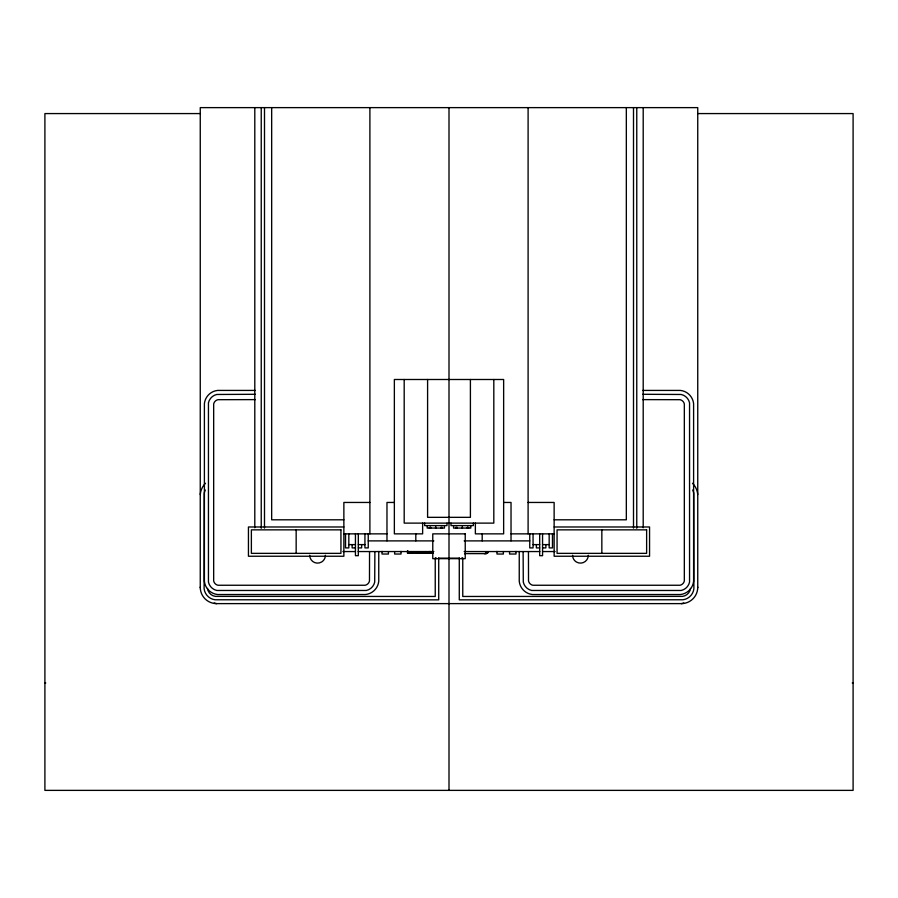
<?xml version="1.0" encoding="UTF-8"?>
<svg xmlns="http://www.w3.org/2000/svg" width="898" height="898" viewBox="0 0 898 898"><rect width="100%" height="100%" fill="white"/><g stroke="black" fill="none" stroke-linecap="round" stroke-linejoin="round"><path stroke-width="1.35" d="M413.417 553.213L407.546 553.202L407.546 550.721M407.546 553.202L407.703 550.721M429.401 551.574L430.389 551.574M413.518 552.135L431.085 552.158M486.48 553.628L464.547 553.606M200.254 113.575L44.9 113.575L44.9 790.375L853.1 790.375L853.1 113.575L697.746 113.575M255.313 390.417L217.619 390.417A14.873 14.873 0 0 0 204.396 403.629L204.396 581.309A14.873 14.873 0 0 0 217.619 594.532L365.531 594.532A14.873 14.873 0 0 0 378.754 581.309L378.754 551.484M642.687 390.417L680.381 390.417A14.873 14.873 0 0 1 693.604 403.629L693.604 581.309A14.873 14.873 0 0 1 680.381 594.532L532.469 594.532A14.873 14.873 0 0 1 519.246 581.309L519.246 551.484M255.335 394.289L216.8 394.469A10.989 10.989 0 0 0 208.448 402.82L208.448 582.129A10.989 10.989 0 0 0 216.8 590.469L366.35 590.469A10.989 10.989 0 0 0 374.702 582.129L374.881 551.619M642.665 394.289L681.2 394.469A10.989 10.989 0 0 1 689.552 402.82L689.552 582.129A10.989 10.989 0 0 1 681.2 590.469L531.65 590.469A10.989 10.989 0 0 1 523.298 582.129L523.119 551.619M255.369 399.621L217.956 399.689A5.646 5.646 0 0 0 213.668 403.977L213.668 580.961A5.646 5.646 0 0 0 217.956 585.249L365.194 585.249A5.646 5.646 0 0 0 369.482 580.961L369.549 551.563M642.631 399.621L680.044 399.689A5.646 5.646 0 0 1 684.332 403.977L684.332 580.961A5.646 5.646 0 0 1 680.044 585.249L532.806 585.249A5.646 5.646 0 0 1 528.518 580.961L528.451 551.563M369.897 502.453L343.867 502.453L343.867 556.244L248.443 556.244L248.443 526.98L343.867 526.98M394.357 502.453L386.971 502.453L386.971 540.888M503.643 502.453L511.029 502.453L511.029 540.888M528.103 502.453L554.133 502.453L554.133 556.244L649.557 556.244L649.557 526.98L554.133 526.98M343.867 519.807L271.667 519.807L271.667 107.625M554.133 519.807L626.333 519.807L626.333 107.625M343.867 533.861L386.971 533.861M511.029 533.861L554.133 533.861M368.247 540.888L433.835 540.888M464.165 540.888L529.753 540.888M348.828 544.603L355.44 544.603M358.324 544.603L364.936 544.603M533.064 544.603L539.676 544.603M542.56 544.603L549.172 544.603M355.44 547.903L352.139 547.903L352.139 544.603M358.324 547.903L361.636 547.903L361.636 544.603M539.676 547.903L536.364 547.903L536.364 544.603M542.56 547.903L545.861 547.903L545.861 544.603M342.924 551.552L355.44 551.552M358.167 551.552L433.813 551.552M464.187 551.552L539.833 551.552M542.56 551.552L555.076 551.552M411.295 552.382L409.903 552.382L429.491 552.393M486.11 552.708L487.513 552.708M487.187 552.708L487.872 552.708L485.852 552.708M416.346 553.202L420.399 553.202M420.803 553.202L433.263 553.235M464.648 553.606L465.512 553.606M484.235 553.628L486.222 553.628M438.718 558.163L459.282 558.163M44.9 682.951L45.731 682.951M852.269 682.951L853.1 682.951M407.703 553.202L433.453 553.224M697.746 587.797L697.746 107.625L200.254 107.625L200.254 587.797M643.204 107.625L643.204 527.743M636.761 107.625L636.761 528.249M633.505 107.625L633.505 528.08M601.84 529.854L601.84 553.359M552.472 533.861L552.472 547.903L549.172 547.903L549.172 533.861M542.56 533.861L542.56 555.682L539.676 555.682L539.676 533.861M533.064 533.861L533.064 547.903L529.753 547.903L529.753 533.861M528.103 107.625L528.103 533.861M515.98 551.394L515.98 554.032L509.57 554.032L509.57 551.552M503.374 551.552L503.374 554.032L496.976 554.032L496.976 551.394M493.81 379.495L493.81 523.119L404.19 523.119L404.19 379.495M482.192 533.861L482.192 540.888M475.368 523.119L475.368 533.861L503.643 533.861L503.643 379.495L394.357 379.495L394.357 533.861L422.632 533.861L422.632 523.119M473.369 523.119L473.369 525.599L450.998 525.599L450.998 523.119M470.81 525.599L470.81 528.08L453.557 528.08L453.557 525.599M470.406 379.495L470.406 517.338L427.594 517.338L427.594 379.495M468.644 527.249L468.644 528.08M467.476 527.249L467.476 528.08M467.342 527.249L467.342 528.08M462.762 557.927L462.762 596.463L682.514 596.384A9.171 9.171 0 0 0 690.506 588.392M462.459 527.249L462.459 528.08M462.313 527.249L462.313 528.08M462.178 527.249L462.178 528.08M461.909 527.249L461.909 528.08M461.931 557.815L461.931 558.657M459.282 557.95L459.282 599.853L682.918 599.763A12.572 12.572 0 0 0 693.885 588.796L693.75 493.204A14.379 14.379 0 0 0 692.695 490.016M456.959 527.249L456.959 528.08M456.79 527.249L456.79 528.08M455.724 527.249L455.724 528.08M449 107.625L449 790.375M447.002 523.119L447.002 525.599L424.631 525.599L424.631 523.119M444.443 525.599L444.443 528.08L427.19 528.08L427.19 525.599M442.276 527.249L442.276 528.08M441.21 527.249L441.21 528.08M441.041 527.249L441.041 528.08M438.718 557.95L438.718 599.853L215.082 599.763A12.572 12.572 0 0 1 204.115 588.796L204.25 493.204A14.379 14.379 0 0 1 205.305 490.016M436.091 527.249L436.091 528.08M436.069 557.815L436.069 558.657M435.945 527.249L435.945 528.08M435.687 527.249L435.822 528.08M435.541 527.249L435.541 528.08M435.238 557.927L435.238 596.463L215.486 596.384A9.171 9.171 0 0 1 207.494 588.392M430.658 527.249L430.658 528.08M430.524 527.249L430.524 528.08M429.356 527.249L429.356 528.08M415.808 533.861L415.808 540.888M401.024 551.394L401.024 554.032L394.626 554.032L394.626 551.552M388.43 551.552L388.43 554.032L382.02 554.032L382.02 551.394M369.897 107.625L369.897 533.861M368.247 533.861L368.247 547.903L364.936 547.903L364.936 533.861M358.324 533.861L358.324 555.682L355.44 555.682L355.44 533.861M348.828 533.861L348.828 547.903L345.528 547.903L345.528 533.861M296.16 529.854L296.16 553.359M264.495 107.625L264.495 528.08M261.239 107.625L261.239 528.249M254.796 107.625L254.796 527.743M200.254 494.54A18.151 18.151 0 0 1 205.507 483.259M216.788 603.613A16.344 16.344 0 0 1 200.254 587.09M325.39 555.278A7.846 7.846 0 0 1 322.326 561.508L321.473 562.069A7.846 7.846 0 0 1 309.698 555.278M214.263 602.962A24.257 24.257 0 0 0 216.081 603.613L681.919 603.613A24.257 24.257 0 0 0 683.737 602.962M692.493 483.259A18.151 18.151 0 0 1 697.746 494.54M697.746 587.09A16.344 16.344 0 0 1 681.212 603.613M588.302 555.278A7.846 7.846 0 0 1 576.527 562.069L575.674 561.508A7.846 7.846 0 0 1 572.61 555.278M340.937 529.854L251.373 529.854L251.373 553.359L340.937 553.359L340.937 529.854M646.627 529.854L557.063 529.854L557.063 553.359L646.627 553.359L646.627 529.854M465.231 533.861L432.769 533.861L432.769 558.657L465.231 558.657L465.231 533.861"/></g></svg>
